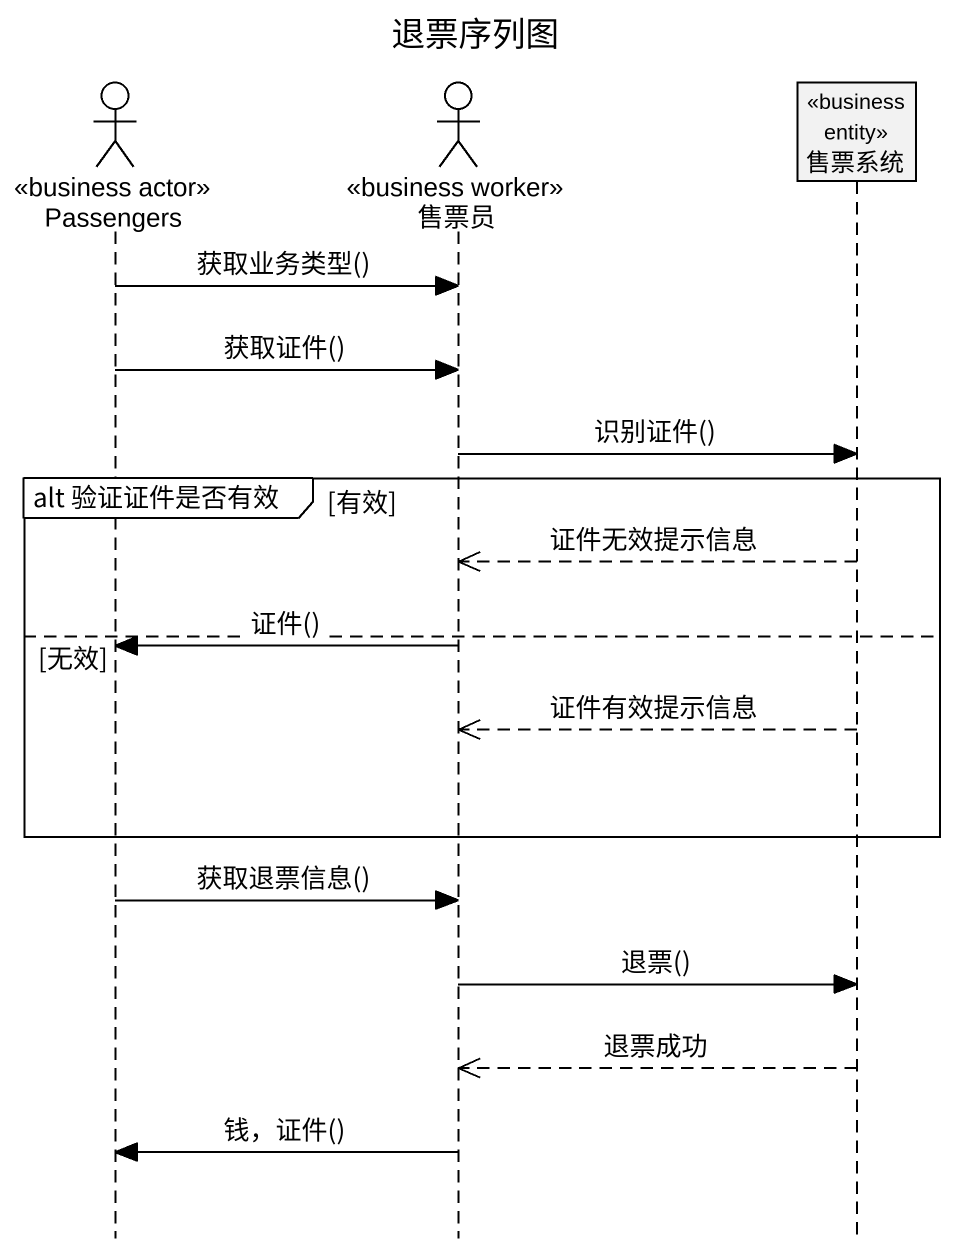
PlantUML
@startuml
title 退票序列图
hide footbox
actor Passengers <<business actor>>
actor 售票员 <<business worker>>
participant 售票系统 <<business entity>>

Passengers -> 售票员 : 获取业务类型()
Passengers -> 售票员 : 获取证件()
售票员 -> 售票系统 : 识别证件()
group alt 验证证件是否有效 [有效]
  售票系统 -->> 售票员 : 证件无效提示信息
else 无效
  售票员 -> Passengers : 证件()
  售票系统 -->> 售票员 : 证件有效提示信息
end
Passengers -> 售票员 : 获取退票信息()
售票员 -> 售票系统 : 退票()
售票系统 -->> 售票员 : 退票成功
售票员 -> Passengers : 钱，证件()
@enduml
